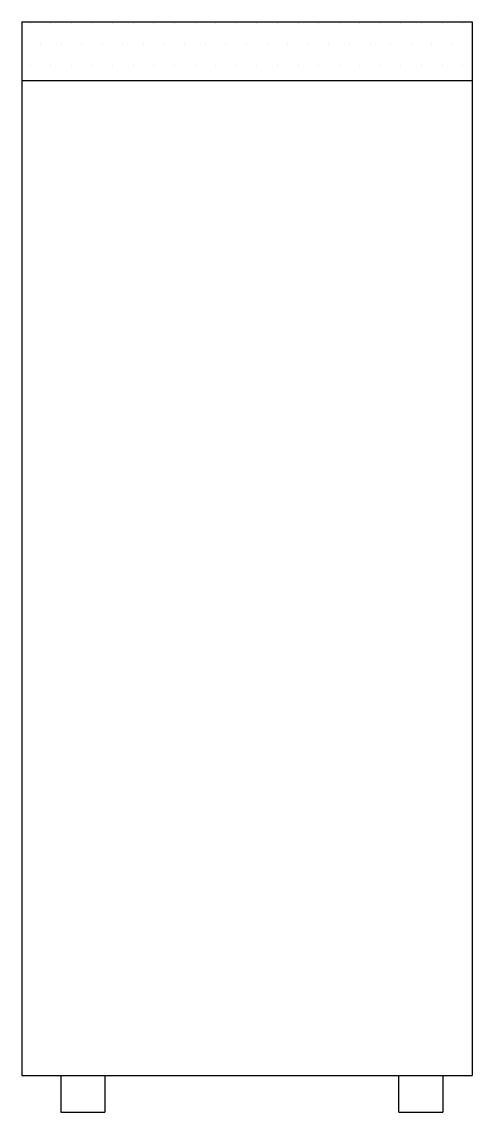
# Model space of a CAD drawing. Extents: x -0.61 to 0, y -1.49 to 0.
import ezdxf

# ---------------------------------------------------------------- set-up
doc = ezdxf.new("R2010")
doc.units = 0
doc.header["$MEASUREMENT"] = 0
doc.layers.get('0').update_dxf_attribs({"linetype": 'CONTINUOUS'})

# ---------------------------------------------------------------- blocks, each defined once
blk = doc.blocks.new('*X0')
at = {"color": 0}
for p, q in [((85.1063, 85.3875), (85.1063, 85.3875)), ((85.1344, 85.3875), (85.1344, 85.3875)), ((85.1625, 85.3875), (85.1625, 85.3875)), ((85.1906, 85.3875), (85.1906, 85.3875)), ((85.2188, 85.3875), (85.2188, 85.3875)), ((85.2469, 85.3875), (85.2469, 85.3875)), ((85.275, 85.3875), (85.275, 85.3875)), ((85.3031, 85.3875), (85.3031, 85.3875)), ((85.3312, 85.3875), (85.3312, 85.3875)), ((85.3594, 85.3875), (85.3594, 85.3875)), ((85.3875, 85.3875), (85.3875, 85.3875)), ((85.4156, 85.3875), (85.4156, 85.3875)), ((85.4438, 85.3875), (85.4438, 85.3875)), ((85.4719, 85.3875), (85.4719, 85.3875)), ((85.5, 85.3875), (85.5, 85.3875)), ((85.5281, 85.3875), (85.5281, 85.3875)), ((85.5563, 85.3875), (85.5563, 85.3875)), ((85.5844, 85.3875), (85.5844, 85.3875)), ((85.6125, 85.3875), (85.6125, 85.3875)), ((85.6406, 85.3875), (85.6406, 85.3875)), ((85.6688, 85.3875), (85.6688, 85.3875)), ((85.6969, 85.3875), (85.6969, 85.3875)), ((85.1203, 85.3594), (85.1203, 85.3594)), ((85.1484, 85.3594), (85.1484, 85.3594)), ((85.1766, 85.3594), (85.1766, 85.3594)), ((85.2047, 85.3594), (85.2047, 85.3594)), ((85.2328, 85.3594), (85.2328, 85.3594)), ((85.2609, 85.3594), (85.2609, 85.3594)), ((85.2891, 85.3594), (85.2891, 85.3594)), ((85.3172, 85.3594), (85.3172, 85.3594)), ((85.3453, 85.3594), (85.3453, 85.3594)), ((85.3734, 85.3594), (85.3734, 85.3594)), ((85.4016, 85.3594), (85.4016, 85.3594)), ((85.4297, 85.3594), (85.4297, 85.3594)), ((85.4578, 85.3594), (85.4578, 85.3594)), ((85.4859, 85.3594), (85.4859, 85.3594)), ((85.5141, 85.3594), (85.5141, 85.3594)), ((85.5422, 85.3594), (85.5422, 85.3594)), ((85.5703, 85.3594), (85.5703, 85.3594)), ((85.5984, 85.3594), (85.5984, 85.3594)), ((85.6266, 85.3594), (85.6266, 85.3594)), ((85.6547, 85.3594), (85.6547, 85.3594)), ((85.6828, 85.3594), (85.6828, 85.3594)), ((85.1063, 85.3312), (85.1063, 85.3312)), ((85.1344, 85.3312), (85.1344, 85.3312)), ((85.1625, 85.3312), (85.1625, 85.3312)), ((85.1906, 85.3312), (85.1906, 85.3312)), ((85.2188, 85.3312), (85.2188, 85.3312)), ((85.2469, 85.3312), (85.2469, 85.3312)), ((85.275, 85.3312), (85.275, 85.3312)), ((85.3031, 85.3312), (85.3031, 85.3312)), ((85.3312, 85.3312), (85.3312, 85.3312)), ((85.3594, 85.3312), (85.3594, 85.3312)), ((85.3875, 85.3312), (85.3875, 85.3312)), ((85.4156, 85.3312), (85.4156, 85.3312)), ((85.4438, 85.3312), (85.4438, 85.3312)), ((85.4719, 85.3312), (85.4719, 85.3312)), ((85.5, 85.3312), (85.5, 85.3312)), ((85.5281, 85.3312), (85.5281, 85.3312)), ((85.5563, 85.3312), (85.5563, 85.3312)), ((85.5844, 85.3312), (85.5844, 85.3312)), ((85.6125, 85.3312), (85.6125, 85.3312)), ((85.6406, 85.3312), (85.6406, 85.3312)), ((85.6688, 85.3312), (85.6688, 85.3312)), ((85.6969, 85.3312), (85.6969, 85.3312))]:
    blk.add_line(p, q, dxfattribs=at)

msp = doc.modelspace()

# ---------------------------------------------------------------- linework, layer by layer
for p, q in [((-0.615, 0), (-0.615, -1.44)), ((-0.615, 0), (0, 0)), ((0, 0), (0, -1.44)), ((-0.615, -0.08), (0, -0.08)), ((-0.615, -1.44), (0, -1.44)), ((-0.5617, -1.44), (-0.5617, -1.49)), ((-0.5017, -1.44), (-0.5017, -1.49)), ((-0.1, -1.49), (-0.1, -1.44)), ((-0.04, -1.44), (-0.04, -1.49)), ((-0.5617, -1.49), (-0.5017, -1.49)), ((-0.1, -1.49), (-0.04, -1.49))]:
    msp.add_line(p, q)

# ---------------------------------------------------------------- block references
msp.add_blockref('*X0', (-85.7097, -85.3904))

doc.saveas('drawing.dxf')
